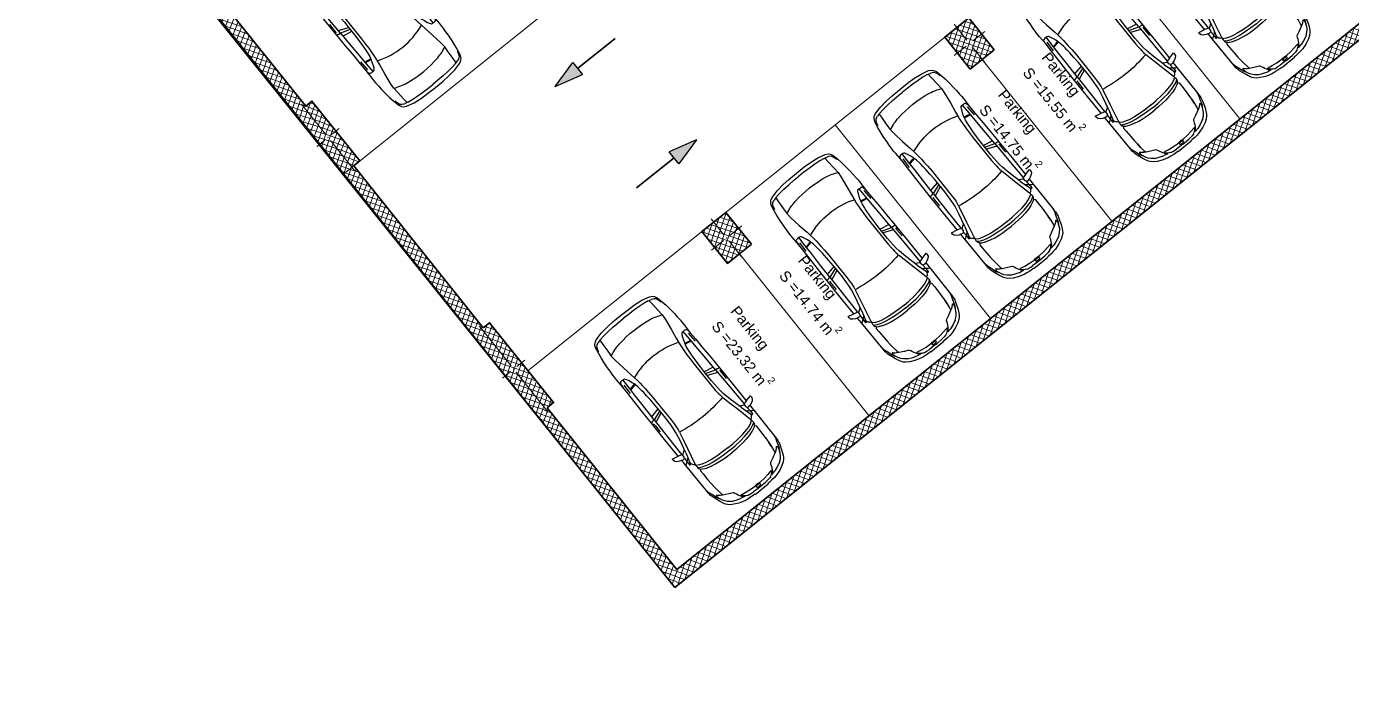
# Model space of a CAD drawing. Header units: metres. Extents: x 7511783 to 7512372, y 4692307 to 4692611.
# Drawn here: x 7512321.6 to 7512347.48, y 4692500.61 to 4692513.51 of the extents above; entities that cross this region are included whole.
import ezdxf

# ---------------------------------------------------------------- set-up
doc = ezdxf.new("R2010")
doc.units = ezdxf.units.M
for name, color, linetype, lineweight in [('A - Fill Zone_Pen_No__1', 7, 'Continuous', 0), ('A - Muret', 7, 'Continuous', 0), ('A - Muret_Pen_No__7', 7, 'Continuous', 0), ('A - Shtyllat', 7, 'Continuous', 0), ('A - Shtyllat_Pen_No__1', 7, 'Continuous', 0), ('A - Shtyllat_Pen_No__7', 7, 'Continuous', 0), ('A -Polyline', 7, 'Continuous', 0), ('A -Polyline_Pen_No__1', 7, 'Continuous', 0), ('A1 - Bodrumi -1_Pen_No__42', 8, 'Continuous', 0), ('Interior - Furniture _Pen_No__42', 8, 'Continuous', 0)]:
    doc.layers.add(name, color=color, linetype=linetype, lineweight=lineweight)
for name, color, linetype, lineweight, true_color in [('A - Muret_Pen_No__102', 7, 'Continuous', 0, 0xcccccc), ('A -Polyline_Pen_No__48', 7, 'Continuous', 0, 0xa80f02), ('A -Polyline_Pen_No__8', 7, 'Continuous', 0, 0xa80f02)]:
    doc.layers.add(name, color=color, linetype=linetype, lineweight=lineweight, true_color=true_color)
doc.styles.add('GENERATED_STYLE_1', font='arial.ttf')
pattern_1 = [(44.99999999999999, (0, 0), (-68.94290863686237, 68.94290863686243), []), (135.0000000000002, (0, 0), (68.94290863686219, 68.94290863686261), [])]

# ---------------------------------------------------------------- blocks, each defined once
blk = doc.blocks.new('Wall_53', base_point=(63168.79784286618, -68414.79881175431))
at = {"layer": 'A - Muret_Pen_No__102', "linetype": 'Continuous', "lineweight": 13, "true_color": 0xcccccc}
h = blk.add_hatch(dxfattribs=at)
h.set_pattern_fill('CONCRETE_BLOCK', color=254, style=0, pattern_type=2)
h.set_pattern_definition(pattern_1)
h.paths.add_polyline_path([(63114.09027960894, -68170.85807607768), (39225.82138494818, -73528.17971420319), (39036.49390857558, -73826.8491622882), (63168.79784286618, -68414.79881175431)])
at = {"layer": 'A - Muret_Pen_No__7', "color": 7, "linetype": 'Continuous', "lineweight": 35, "flags": 128}
for points in [[(63114.09027960894, -68170.85807607768), (39225.82138494818, -73528.17971420319)], [(63168.79784286618, -68414.79881175431), (63114.09027960894, -68170.85807607768)], [(39036.49390857558, -73826.8491622882), (63168.79784286618, -68414.79881175431)]]:
    blk.add_lwpolyline(points, dxfattribs=at)
blk = doc.blocks.new('Wall_54', base_point=(39036.49390857558, -73826.8491622882))
at = {"layer": 'A - Muret_Pen_No__102', "linetype": 'Continuous', "lineweight": 13, "true_color": 0xcccccc}
h = blk.add_hatch(dxfattribs=at)
h.set_pattern_fill('CONCRETE_BLOCK', color=254, style=0, pattern_type=2)
h.set_pattern_definition(pattern_1)
h.paths.add_polyline_path([(35036.9634511262, -55956.12296165455), (34620.94255821838, -54102.22788469579), (39036.49393546533, -73826.8491622882), (39225.82135448452, -73528.17966688942), (38341.34776031488, -69577.164506352), (38105.45400128882, -69630.099799737), (37667.53724097322, -67678.63149877834), (37904.44149710178, -67625.46929912134), (37019.15727145781, -63670.83421935343), (36780.27581521043, -63724.44023827301), (36451.83839193375, -62260.838939074), (36691.47757404799, -62207.06303437045), (35996.341686099, -59101.83541822711), (35755.09505527808, -59155.97225674157), (35426.65733808135, -57692.37066362251), (35668.66198868916, -57638.0639393241), (35279.93715611067, -55901.59873652546)])
at = {"layer": 'A - Muret_Pen_No__7', "color": 7, "linetype": 'Continuous', "lineweight": 35, "flags": 128}
for points in [[(34620.94255821838, -54102.22795739618), (39036.49390857558, -73826.8491622882)], [(35668.66198077544, -57638.06401957973), (35279.93703640088, -55901.59858813127)], [(36691.47755761941, -62207.06304482679), (35996.34171672758, -59101.83562030004)], [(37904.44134389697, -67625.46933686122), (37019.15723168985, -63670.83436911661)], [(39225.82138494818, -73528.17971420319), (38341.34760123574, -69577.16454868503)]]:
    blk.add_lwpolyline(points, dxfattribs=at)
blk = doc.blocks.new('Column_143', base_point=(36811.20401463153, -62948.847833209))
at = {"layer": 'A - Shtyllat', "linetype": 'Continuous', "lineweight": 0, "true_color": 0x000000}
h = blk.add_hatch(dxfattribs=at)
h.set_pattern_fill('CONCRETE_BLOCK', color=18, style=0, pattern_type=2)
h.set_pattern_definition(pattern_1)
h.paths.add_polyline_path([(36691.4775687238, -62207.0629220857), (36451.83832353833, -62260.83888002236), (36780.27586494332, -63724.44027836571), (37019.1570546863, -63670.83438185608)])
h = blk.add_hatch(dxfattribs=at)
h.set_pattern_fill('CONCRETE_BLOCK', color=18, style=0, pattern_type=2)
h.set_pattern_definition(pattern_1)
h.paths.add_polyline_path([(36691.4775687238, -62207.0629220857), (37019.15734942015, -63670.83438185608), (37170.56949257253, -63636.85687504427), (36842.13224590138, -62173.25547670093)])
at = {"layer": 'A - Shtyllat_Pen_No__1', "color": 7, "linetype": 'Continuous', "lineweight": 13}
for p, q in [((36793.68734811342, -62870.78909638798), (36629.46859950612, -62138.98843869092)), ((36889.26275145256, -62931.33116669089), (37084.40959350511, -62887.53950039561)), ((36733.14527781052, -62966.36449972711), (36537.99843575796, -63010.15616602239)), ((36828.72068114965, -63026.90657003002), (36992.93942975695, -63758.70722772709))]:
    blk.add_line(p, q, dxfattribs=at)
blk.add_point((36811.20401463153, -62948.847833209), dxfattribs=at)
at = {"layer": 'A - Shtyllat_Pen_No__7', "color": 7, "linetype": 'Continuous', "lineweight": 35, "flags": 128}
blk.add_lwpolyline([(37019.15734942015, -63670.83438185608), (37170.56949257253, -63636.85687504427), (36842.13224590138, -62173.25547670093), (36691.4775687238, -62207.0629220857)], dxfattribs=at)
blk = doc.blocks.new('Column_145', base_point=(38081.64242120842, -68610.57402649052))
at = {"layer": 'A - Shtyllat', "linetype": 'Continuous', "lineweight": 0, "true_color": 0x000000}
h = blk.add_hatch(dxfattribs=at)
h.set_pattern_fill('CONCRETE_BLOCK', color=18, style=0, pattern_type=2)
h.set_pattern_definition(pattern_1)
h.paths.add_polyline_path([(37904.44143382119, -67625.46933196398), (37667.53731869257, -67678.63135930707), (38105.4540405659, -69630.09979218691), (38341.34751334916, -69577.16441516859)])
h = blk.add_hatch(dxfattribs=at)
h.set_pattern_fill('CONCRETE_BLOCK', color=18, style=0, pattern_type=2)
h.set_pattern_definition(pattern_1)
h.paths.add_polyline_path([(37904.44143382119, -67625.46933196398), (38341.34751334916, -69577.16441516859), (38495.7476681951, -69542.51668359933), (38057.83094632178, -67591.04825071948)])
at = {"layer": 'A - Shtyllat_Pen_No__1', "color": 7, "linetype": 'Continuous', "lineweight": 13}
for p, q in [((38064.1257546903, -68532.51528966949), (37845.1674232139, -67556.78107940675)), ((38159.70115802943, -68593.0573599724), (38354.84800008198, -68549.26569367711)), ((38003.58368438739, -68628.09069300862), (37808.43684233484, -68671.88235930391)), ((38099.15908772653, -68688.63276331153), (38318.11741920292, -69664.36697357427))]:
    blk.add_line(p, q, dxfattribs=at)
blk.add_point((38081.64242120842, -68610.57402649052), dxfattribs=at)
at = {"layer": 'A - Shtyllat_Pen_No__7', "color": 7, "linetype": 'Continuous', "lineweight": 35, "flags": 128}
blk.add_lwpolyline([(38341.34751334916, -69577.16441516859), (38495.7476681951, -69542.51668359933), (38057.83094632178, -67591.04825071948), (37904.44143382119, -67625.46933196398)], dxfattribs=at)
blk = doc.blocks.new('Column_152', base_point=(48879.54476773139, -66802.33293475767))
at = {"layer": 'A - Shtyllat', "linetype": 'Continuous', "lineweight": 0, "true_color": 0x000000}
h = blk.add_hatch(dxfattribs=at)
h.set_pattern_fill('CONCRETE_BLOCK', color=18, style=0, pattern_type=2)
h.set_pattern_definition(pattern_1)
h.paths.add_polyline_path([(49259.84836340078, -67126.93911941985), (49084.68169821967, -66346.35175120966), (48499.24117206201, -66477.72675009549), (48674.40783724312, -67258.31411830569)])
at = {"layer": 'A - Shtyllat_Pen_No__1', "color": 7, "linetype": 'Continuous', "lineweight": 13}
for p, q in [((48862.02810121328, -66724.27419793665), (48774.44476862273, -66333.98051383154)), ((48957.60350455242, -66784.81626823956), (49250.32376763124, -66719.12876879665)), ((48801.48603091038, -66819.84960127578), (48508.76576783154, -66885.53710071869)), ((48897.06143424951, -66880.39167157869), (48984.64476684007, -67270.68535568379))]:
    blk.add_line(p, q, dxfattribs=at)
blk.add_point((48879.54476773139, -66802.33293475767), dxfattribs=at)
at = {"layer": 'A - Shtyllat_Pen_No__7', "color": 7, "linetype": 'Continuous', "lineweight": 35, "flags": 128}
blk.add_lwpolyline([(49259.84836340078, -67126.93911941985), (49084.68169821967, -66346.35175120966), (48499.24117206201, -66477.72675009549), (48674.40783724312, -67258.31411830569)], close=True, dxfattribs=at)
blk = doc.blocks.new('Column_153', base_point=(42946.06492213705, -68133.82754996678))
at = {"layer": 'A - Shtyllat', "linetype": 'Continuous', "lineweight": 0, "true_color": 0x000000}
h = blk.add_hatch(dxfattribs=at)
h.set_pattern_fill('CONCRETE_BLOCK', color=18, style=0, pattern_type=2)
h.set_pattern_definition(pattern_1)
h.paths.add_polyline_path([(43326.36851780643, -68458.43373462897), (43151.20185262532, -67677.84636641876), (42565.76132646766, -67809.22136530459), (42740.92799164877, -68589.8087335148)])
at = {"layer": 'A - Shtyllat_Pen_No__1', "color": 7, "linetype": 'Continuous', "lineweight": 13}
for p, q in [((42928.54825561894, -68055.76881314575), (42840.96492302838, -67665.47512904066)), ((43024.12365895807, -68116.31088344868), (43316.8439220369, -68050.62338400575)), ((42868.00618531603, -68151.34421648488), (42575.2859222372, -68217.0317159278)), ((42963.58158865516, -68211.8862867878), (43051.16492124571, -68602.1799708929))]:
    blk.add_line(p, q, dxfattribs=at)
blk.add_point((42946.06492213705, -68133.82754996678), dxfattribs=at)
at = {"layer": 'A - Shtyllat_Pen_No__7', "color": 7, "linetype": 'Continuous', "lineweight": 35, "flags": 128}
blk.add_lwpolyline([(43326.36851780643, -68458.43373462897), (43151.20185262532, -67677.84636641876), (42565.76132646766, -67809.22136530459), (42740.92799164877, -68589.8087335148)], close=True, dxfattribs=at)
blk = doc.blocks.new('Car 05 22')
at = {"layer": 'Interior - Furniture _Pen_No__42', "color": 8, "linetype": 'Continuous', "lineweight": 25}
for p, q in [((-585.227090103, 801.027979058), (-706.3378894982, 775.7872218095)), ((-594.8871138119998, 778.489558035), (-626.571782751, 772.4860242179999)), ((-483.1389679684001, 817.2581826864), (-585.227090103, 801.027979058)), ((-372.3345973750002, 830.2299334650002), (-483.1389679684001, 817.2581826864)), ((-251.752794228, 841.0437339470001), (-372.3345973750002, 830.2299334650002)), ((-168.2198443133, 844.6061713611999), (-251.752794228, 841.0437339470001)), ((-78.35772569479998, 850.6357850930001), (-168.2198443133, 844.6061713611999)), ((-24.036324899, 852.2918850640001), (-78.35772569479998, 850.6357850930001)), ((40.3182760438, 852.333685063), (-24.036324899, 852.2918850640001)), ((230.8030912739, 845.5192631063), (40.3182760438, 852.333685063)), ((124.560977278, 791.396786131), (129.0398444, 820.468777931)), ((125.693926866, 743.8968737240001), (124.560977278, 791.396786131)), ((129.0398444, 820.468777931), (138.8862428820001, 832.3883788069999)), ((138.8862428820001, 832.3883788069999), (165.168377873, 840.2758852750001)), ((165.168377873, 840.2758852750001), (194.733578306, 844.324685204)), ((194.733578306, 844.324685204), (230.803091274, 845.519263106)), ((210.873013229, 809.231738788), (418.0703055720001, 816.1926024380002)), ((400.0158099590001, 847.5968063790001), (230.8030912739, 845.5192631063)), ((590.7241636140001, 851.6786068920002), (400.0158099590001, 847.5968063790001)), ((856.5325990199999, 856.1697074550001), (590.7241636140001, 851.6786068920002)), ((1129.8609284, 858.5331077519999), (856.5325990199999, 856.1697074550001)), ((1115.14443198, 808.9482015290001), (1108.59023357, 773.98329714)), ((1108.59023357, 773.98329714), (1537.61805657, 780.0259473990001)), ((1119.51383092, 833.267204581), (1115.14443198, 808.9482015290001)), ((1120.16623076, 836.3248049650001), (1119.51383092, 833.267204581)), ((1120.69723063, 838.160005195), (1120.16623076, 836.3248049650001)), ((1129.8609284, 858.5331077519999), (1120.69723063, 838.160005195)), ((1536.1071561, 860.3802508980001), (1129.8609284, 858.5331077519999)), ((1162.63563846, 830.4777734580001), (1220.13025657, 829.0713745190002)), ((1220.13025657, 829.0713745190002), (1369.65750367, 831.4890726950001)), ((1957.843908175, 858.0544967500001), (1536.1071561, 860.3802508980001)), ((1537.61805657, 780.0256115210001), (1974.99295641, 786.0764425990001)), ((1961.117547741, 983.2211582230001), (1928.938242309, 983.2211582230001)), ((1928.938242309, 983.2211582230001), (1957.843908175, 858.0544967500001)), ((1939.15395607, 686.22492547), (1995.917261, 777.427813481)), ((1957.84390817, 858.0544967500001), (1977.22141076, 777.427813481)), ((1996.903176747, 974.9060932166), (1961.117547741, 983.2211582230001)), ((1977.22141076, 777.427813481), (2019.59119012, 777.427813481)), ((2026.89661068, 945.007687052), (1996.903176747, 974.9060932166)), ((2019.59119012, 777.427813481), (2044.48611622, 783.069509224)), ((2054.5732194, 897.577022836), (2026.89661068, 945.007687052)), ((2044.48611622, 783.069509224), (2063.35562216, 792.2740022800001)), ((2067.91700908, 857.6794056350002), (2054.5732194, 897.577022836)), ((2063.35562216, 792.2740022800001), (2070.42572439, 799.8521965630001)), ((2068.68333559, 787.696981005), (2065.39356605, 794.4584027669999)), ((2119.91703998, 857.4374531180001), (2067.91700908, 857.6794056350002)), ((2075.28112592, 835.6608695470001), (2067.91700908, 857.6794056350002)), ((2068.68333559, 787.696981005), (2148.02030692, 790.4828861469999)), ((2070.42572439, 799.8521965630001), (2075.2191259, 809.398389361)), ((2075.2191259, 809.398389361), (2075.28112592, 835.6608695470001)), ((2106.51930118, 732.1586113790001), (2148.02030692, 790.4828861469999)), ((2193.165590015, 856.4504063259001), (2119.91703998, 857.4374531180001)), ((2148.02030692, 790.4828861469999), (2166.81146925, 813.8145374840001)), ((2148.02030692, 790.4828861469999), (2205.61920777, 792.204186117)), ((2166.81146925, 813.8145374840001), (2182.27381684, 834.0818412380002)), ((2182.27381684, 834.0818412380002), (2193.16559002, 856.4504063260001)), ((2808.01466132, 852.5547640039999), (2193.165590015, 856.4504063259001)), ((2205.61920777, 792.204186117), (2227.21980808, 791.0038861380001)), ((2227.21980808, 791.0038861380001), (2232.61990816, 790.0299861550001)), ((2232.61990816, 790.0299861550001), (2237.93539134, 787.287122525)), ((2238.46067648, 776.864360243), (2234.36910819, 773.9630864369999)), ((2240.81890828, 784.0391862600001), (2237.93539134, 787.287122525)), ((2238.46067648, 776.864360243), (2240.85090828, 780.520986322)), ((2240.85090828, 780.520986322), (2240.81890828, 784.0391862600001)), ((2855.7113639, 852.6327640009999), (2808.01466132, 852.5547640039999)), ((2808.01466132, 852.5547640039999), (2876.86636504, 843.3172643940001)), ((2891.44016583, 852.528764005), (2855.7113639, 852.6327640009999)), ((2876.86636504, 843.3172643940001), (2954.16376923, 813.731165643)), ((2922.51356751, 852.0343640259999), (2891.44016583, 852.528764005)), ((2904.11849592, 832.8863289209999), (2905.06820589, 832.837990116)), ((2945.17226874, 849.4061641369999), (2922.51356751, 852.0343640259999)), ((2989.61447115, 839.6482645490003), (2945.17226874, 849.4061641369999)), ((2954.16376923, 813.731165643), (3075.78877375, 774.6896785450001)), ((3013.55027244, 833.064864827), (2989.61447115, 839.6482645490003)), ((3154.26138006, 782.5577669589999), (3013.55027244, 833.064864827)), ((3235.883818752, 747.6101556219), (3154.26138006, 782.5577669589999)), ((-815.0478655078001, 667.7598955197003), (-855.0523550635, 511.0116477078998)), ((-784.8200333720001, 721.8124613509999), (-815.0478655078001, 667.7598955197003)), ((-757.6903274910002, 747.022066986), (-784.8200333720001, 721.8124613509999)), ((-768.27197925, 602.2788720830002), (-782.764796709, 510.0106247469999)), ((-768.27197925, 602.2788720830002), (-750.5770825730001, 669.7773949330001)), ((-764.3441764490001, 617.261773195), (-665.7281459970001, 623.9546285630003)), ((-706.3378894982, 775.7872218095), (-757.6903274910002, 747.022066986)), ((-729.425104913, 716.3992494200002), (-750.5770825730001, 669.7773949330001)), ((-701.0941271610001, 743.2591195180001), (-729.425104913, 716.3992494200002)), ((-664.8727541800001, 760.961322365), (-701.0941271610001, 743.2591195180001)), ((-665.7281459970001, 623.9546285630003), (-500.877431885, 634.180288886)), ((-626.571782751, 772.4860242179999), (-664.8727541800001, 760.961322365)), ((-500.877431885, 634.180288886), (-383.0238853850001, 641.9613403830001)), ((-383.0238853850001, 641.9613403830001), (-274.2208861730001, 631.3184000780001)), ((-274.2208861730001, 631.3184000780001), (-56.40485420300001, 600.536895199)), ((-56.40485420300001, 600.536895199), (145.941775497, 566.5900898169999)), ((327.3887276080001, 761.9208956260001), (125.394377448, 756.455747737)), ((132.4291391170001, 722.8048827370001), (125.693926866, 743.8968737240001)), ((146.670770152, 710.6062742990001), (132.4291391170001, 722.8048827370001)), ((145.941775497, 566.5900898169999), (233.261172115, 552.312592089)), ((171.252864179, 696.6287725440002), (146.670770152, 710.6062742990001)), ((212.566754139, 676.5412700230003), (171.252864179, 696.6287725440002)), ((266.3151410770001, 654.566867265), (212.566754139, 676.5412700230003)), ((233.261172115, 552.312592089), (315.3092800730001, 541.359190513)), ((319.490328155, 636.426864989), (266.3151410770001, 654.566867265)), ((315.2936019620001, 541.3606176840001), (384.2945810830001, 535.0794906230002)), ((392.7088835140001, 617.8124267930001), (319.490328155, 636.426864989)), ((521.950780327, 764.672895972), (327.3887276080001, 761.9208956260001)), ((339.1227247570001, 683.1192857359999), (329.5580559370001, 633.867334886)), ((355.2943663540001, 762.315609428), (339.1227247570001, 683.1192857359999)), ((357.2289958010001, 683.375391506), (346.76505809, 629.492778784)), ((373.4006373970001, 762.571715197), (357.2289958010001, 683.375391506)), ((384.2815104790001, 535.0803623180001), (454.174320738, 530.4191213629999)), ((474.8166917820001, 607.105387857), (392.7088835140001, 617.8124267930001)), ((454.170282107, 530.4193907049998), (526.242583163, 526.2868907769998)), ((521.3449804749999, 601.6186871690002), (474.8166917820001, 607.105387857)), ((569.993568652, 596.838186569), (521.3449804749999, 601.6186871690002)), ((813.6270094460001, 769.327996556), (521.950780327, 764.672895972)), ((526.2331313149999, 526.287307384), (627.7018846490002, 521.814890855)), ((652.59274858, 590.9845858339999), (569.993568652, 596.838186569)), ((627.6985462070002, 521.8149872519999), (756.75876515, 518.0884218199999)), ((772.8388193580001, 584.9903850819999), (652.59274858, 590.9845858339999)), ((756.75876515, 518.0884218199999), (1322.62824821, 518.052230308)), ((907.266686691, 580.298084493), (772.8388193580001, 584.9903850819999)), ((1108.59023357, 773.98329714), (813.6270094460001, 769.327996556)), ((1041.96657906, 578.0240872360001), (907.266686691, 580.298084493)), ((1036.25651944, 772.8416796290002), (996.5002997029999, 578.7916468290002)), ((1041.96657906, 578.0240872360001), (1107.56627095, 773.967136299)), ((1227.79815085, 577.518695794), (1041.96657906, 578.0240872360001)), ((1173.32542975, 774.8950612010001), (1090.33970038, 577.8925306800002)), ((1316.09897866, 580.475793563), (1227.79815085, 577.518695794)), ((1403.02450604, 584.4121905939999), (1316.09897866, 580.475793563)), ((1322.62824821, 518.052230308), (1420.49779626, 521.6528908580001)), ((1483.8761315, 590.1361862749999), (1403.02450604, 584.4121905939999)), ((1420.49066257, 521.652523245), (1466.64156934, 524.030772681)), ((1466.62639694, 524.029990817), (1510.87647584, 527.594696836)), ((1562.00595611, 600.5964783840001), (1483.8761315, 590.1361862749999)), ((1510.85529759, 527.5929907539999), (1554.25309822, 533.0576906580002)), ((1554.25309822, 533.0576906580002), (1596.82961355, 540.969674969)), ((1730.35620914, 633.8338533080002), (1562.00595611, 600.5964783840001)), ((1597.28918852, 541.1774857889999), (1596.65116701, 540.8889849259999)), ((1610.72419049, 544.0665862469999), (1779.61280153, 581.7538898049999)), ((2000.39650233, 701.5917706940002), (1730.35620914, 633.8338533080002)), ((1779.61280153, 581.7538898049999), (1952.84760406, 621.338789111)), ((1952.84760406, 621.338789111), (2122.04550654, 659.9572884350001)), ((2000.39650233, 701.5917706940002), (2213.53100788, 762.9814866290001)), ((2122.04550654, 659.9572884350001), (2293.79610906, 697.650987774)), ((2226.59190807, 769.8777067159999), (2213.53100788, 762.9814866290001)), ((2213.53100788, 762.9814866290001), (2238.34670825, 752.240186817)), ((2234.36910819, 773.9630864369999), (2226.59190807, 769.8828865080001)), ((2238.34670825, 752.240186817), (2258.53170854, 739.7174870370001)), ((2258.53170854, 739.7174870370001), (2269.0398087, 731.086787188)), ((2269.0398087, 731.086787188), (2278.83550884, 721.9650873480001)), ((2278.83550884, 721.9650873480001), (2293.79610906, 697.650987774)), ((2293.79610906, 697.650987774), (2317.1870094, 700.7385877199999)), ((2293.79610906, 697.6386630720001), (2293.79610906, 697.650987774)), ((2317.1870094, 700.7385877199999), (2345.74280982, 702.7498876850002)), ((2355.13419975, 639.912801441), (2317.1870094, 700.7385877199999)), ((2345.74280982, 702.7498876850002), (2378.92931031, 702.0184876970001)), ((2379.77420337, 575.387091212), (2355.13301598, 639.9159014410001)), ((2410.10490185, 649.1086815510001), (2378.92931031, 702.0184876970001)), ((2378.92931031, 702.0184876970001), (2410.57231077, 694.202887834)), ((2397.33410595, 514.2584815219999), (2379.77250853, 575.3929912130001)), ((2436.02871163, 583.2244924540001), (2410.10490185, 649.1086815510001)), ((2410.57231077, 694.202887834), (2410.58631694, 694.1782473540002)), ((2428.73881104, 681.706188053), (2410.57231077, 694.202887834)), ((2428.73881104, 681.706188053), (2457.25830016, 700.0355353230001)), ((2428.77597173, 681.7007453250001), (2428.73881104, 681.706188053)), ((2428.77597173, 681.7007453250001), (2456.66545813, 639.8418234830003)), ((2453.63941421, 521.616582688), (2436.02871163, 583.2244924540001)), ((2477.61661773, 401.0764635800001), (2453.63941421, 521.616582688)), ((2456.66545813, 639.8418234830003), (2487.23639187, 574.2621729599999)), ((2457.25830016, 700.0355353230001), (2535.4819126, 697.9905877680001)), ((2487.23639187, 574.2621729599999), (2491.79934275, 562.0052962960002)), ((2491.79994982, 562.0052962960002), (2517.90263133, 477.034766618)), ((2535.4226126, 697.9916562040003), (2673.21491462, 695.5089878119999)), ((2535.46586986, 697.9894090810001), (2535.4819126, 697.988971943)), ((2673.21491462, 695.5089878119999), (2787.200816290001, 691.4809878819999)), ((2787.200816290001, 691.4809878819999), (2868.41581748, 687.223087957)), ((2868.39588233, 687.2248867100001), (2959.72331881, 678.984388101)), ((2959.72331881, 678.984388101), (2868.41581748, 687.1969879569999)), ((2959.72331881, 678.984388101), (3047.2313201, 666.2002883250001)), ((3022.47491973, 758.305686711), (3023.66221975, 762.4851866380001)), ((3024.49924208, 753.7186598590001), (3022.47491973, 758.305686711)), ((3023.66221975, 762.4851866380001), (3034.64521991, 765.0503865930001)), ((3037.91041996, 743.452886971), (3024.49924208, 753.7186598590001)), ((3034.64521991, 765.0503865930001), (3046.93432009, 763.817386614)), ((3050.61522015, 730.6688871950001), (3037.91041996, 743.452886971)), ((3046.93432009, 763.817386614), (3060.9451203, 762.9292866300001)), ((3047.20992906, 666.2041971140002), (3100.00912087, 656.556188494)), ((3064.50712035, 714.6457874760001), (3050.61522015, 730.6688871950001)), ((3060.9451203, 762.9292866300001), (3089.85712072, 757.3861867269999)), ((3076.97452053, 697.807687771), (3064.50712035, 714.6457874760001)), ((3100.48402088, 763.1120866269999), (3075.78877375, 774.6896785450001)), ((3100.00912087, 656.556188494), (3076.97452053, 697.807687771)), ((3089.85712072, 757.3861867269999), (3108.43932099, 751.4304868319999)), ((3152.92075342, 553.873393456), (3100.00912087, 656.556188494)), ((3114.13862108, 753.311186799), (3100.48402088, 763.1120866269999)), ((3108.43932099, 751.4304868319999), (3122.8656212, 746.435986919)), ((3122.8656212, 746.435986919), (3114.13862108, 753.311186799)), ((3170.0706946, 726.5554905960001), (3122.8656212, 746.435986919)), ((3189.62073735, 475.569766106), (3152.92075342, 553.873393456)), ((3211.69204952, 701.0151137130001), (3170.0706946, 726.5554905960001)), ((3254.25934432, 663.1775183300001), (3211.69204952, 701.0151137130001)), ((3269.07948628, 728.3294692490001), (3235.883818752, 747.6101556219)), ((3301.86726379, 602.8090087200001), (3254.25934432, 663.1775183300001)), ((3298.56678787, 705.6390702070001), (3269.07948628, 728.3294692490001)), ((3337.33388997, 663.380671991), (3298.56678787, 705.6390702070001)), ((3301.86726379, 602.8090087200001), (3346.01551313, 501.42179807)), ((3374.49419199, 603.583974516), (3337.33388997, 663.380671991)), ((3418.40079436, 512.743978351), (3374.49419199, 603.583974516)), ((-874.6778528530002, 344.9579771100001), (-882.9440546450002, 194.680643518)), ((-855.0523550635, 511.0116477078998), (-874.6778528530002, 344.9579771100001)), ((-794.5333543099999, 390.6265818930001), (-802.432846809, 258.715288008)), ((-782.7621654889999, 510.0273763590001), (-794.5333543099999, 390.6265818930001)), ((2419.31580918, 395.73626267), (2397.33316008, 514.2635815229999)), ((2433.73206705, 266.091642182), (2419.31580918, 395.73626267)), ((2441.61713002, 131.955220918), (2433.73181129, 266.093942182)), ((2493.88922012, 269.050242651), (2477.61661773, 401.0764635800001)), ((2503.10292147, 133.173421111), (2493.88922012, 269.050242651)), ((2517.90263133, 477.034766618), (2537.54372273, 384.081034151)), ((2537.54372273, 384.081034151), (2551.45611664, 285.6281997640001)), ((2551.45611664, 285.6281997640001), (2559.71041303, 193.693567653)), ((3199.39883308, 466.7584630290001), (3189.62073735, 475.569766106)), ((3220.69886845, 454.3885401880001), (3199.39883308, 466.7584630290001)), ((3256.10680826, 439.241753418), (3220.67662376, 454.401458713)), ((3288.39019413, 425.101248479), (3256.10680826, 439.241753418)), ((3319.36158057, 408.4128426500001), (3288.39019413, 425.101248479)), ((3353.46269085, 384.251283776), (3319.36158057, 408.4128426500001)), ((3321.23357975, 370.497229407), (3320.99727986, 362.132926485)), ((3320.99727986, 362.132926485), (3338.31527228, 276.8564967000001)), ((3324.65427826, 377.297531782), (3321.23357975, 370.497229407)), ((3328.30797666, 379.591332583), (3324.65427826, 377.297531782)), ((3338.46837221, 379.452332535), (3328.30797666, 379.591332583)), ((3338.31527228, 276.8564967000001), (3351.88296634, 172.661960307)), ((3363.6407612, 357.8117249760001), (3338.46837221, 379.452332535)), ((3346.01551313, 501.42179807), (3374.29746586, 419.557472908)), ((3377.18239213, 359.973484801), (3353.46269085, 384.251283776)), ((3396.66521323, 315.8049103040001), (3363.6407612, 357.8117249760001)), ((3391.09039087, 344.247647689), (3374.29746586, 419.557472908)), ((3391.09039087, 344.247647689), (3377.18239213, 359.973484801)), ((3408.0703938, 289.3779877820002), (3396.66521323, 315.8049103040001)), ((3408.0703938, 289.3779877820002), (3413.77629411, 267.259988716)), ((3413.77548775, 267.2641933500001), (3418.45445829, 242.866384828)), ((3457.47689648, 393.098483403), (3418.40079436, 512.743978351)), ((3468.34279707, 330.9338860280001), (3457.47689648, 393.098483403)), ((3474.4914974, 263.721088865), (3468.34279707, 330.9338860280001)), ((3478.33319761, 199.9171915590001), (3474.4914974, 263.721088865)), ((-882.9440546450002, 194.680643518), (-885.376707689, 0)), ((-885.376707689, 0), (-882.9440546450002, -194.680643518)), ((-806.813142649, 124.936494209), (-808.0470753050001, 0)), ((-806.813142649, -124.936494209), (-808.0470753050001, 1.476718538480001e-13)), ((-802.432846809, 258.715288008), (-806.813142649, 124.936494209)), ((2444.0197128, -0.02730000432770001), (2441.61701245, 131.957220918)), ((2444.0197128, 0.02730000432710001), (2441.61701245, -131.957220918)), ((2506.01959488, -3.859767548100002e-13), (2503.10292147, 133.173421111)), ((2559.71041303, 193.693567653), (2564.38081099, 101.185635342)), ((2564.38081099, 101.185635342), (2566.01761027, -0.006100002130650002)), ((2564.38081099, -101.185635342), (2566.01761027, 0.006100002129970001)), ((3351.88296634, 172.661960307), (3358.34376351, 75.87012649980001)), ((3353.95786543, 27.8932505984), (3358.34376351, 75.87012649980001)), ((3353.95786543, 27.8932505984), (3353.95786543, -0.7649002671629999)), ((3353.95786543, -27.8932505984), (3353.95786543, 0.7649002671619999)), ((3370.89075802, 11.7411041009), (3370.32315827, -0.7649002671629999)), ((3370.89075802, -11.7411041009), (3370.32315827, 0.7649002671619999)), ((3372.49235732, 23.6550082622), (3370.89075802, 11.7411041009)), ((3376.26728506, 38.993950924), (3372.49235732, 23.6550082622)), ((3381.98685317, 46.5714162664), (3376.26728506, 38.993950924)), ((3386.21005132, 48.3522168884), (3381.98685317, 46.5714162664)), ((3386.21005132, 48.3522168884), (3394.28954778, 48.3522168884)), ((3398.51284593, 46.5714162664), (3394.28954778, 48.3522168884)), ((3404.23226311, 38.99375151340001), (3398.51284593, 46.5714162664)), ((3404.23226311, 38.99375151340001), (3408.00714178, 23.6550082622)), ((3408.00714178, 23.6550082622), (3409.76654101, 8.055102813469999)), ((3409.76654101, 8.055102813469999), (3409.76654101, -4.961309141290002e-13)), ((3418.45219437, 242.878189745), (3424.04489467, 200.723791525)), ((3424.04489467, 200.723791525), (3427.72848251, 152.023715234)), ((3432.36383112, 39.98011396419999), (3427.72848251, 152.023715234)), ((3431.76949509, 57.3729975776), (3431.76949509, 56.7710829698)), ((3432.04453126, -0.0109000038072), (3432.36383112, 39.98011396419999)), ((3432.04453126, 0.0109000038063), (3432.36383112, -39.98011396419999)), ((3479.35651311, 164.9481933352), (3478.33319761, 199.9171915590001)), ((3489.51959821, 164.9481933352), (3479.35651311, 164.9481933352)), ((3489.51959821, -164.9481933352), (3489.51959821, 164.9481933352)), ((-882.9440546450002, -194.680643518), (-874.6778528530002, -344.9579771100001)), ((-802.432846809, -258.715288008), (-806.813142649, -124.936494209)), ((-794.5333543099999, -390.6265818930001), (-802.432846809, -258.715288008)), ((2441.61713002, -131.955220918), (2433.73181129, -266.093942182)), ((2503.10292147, -133.173421111), (2493.88922012, -269.050242651)), ((2506.01959488, -2.780368116010001e-13), (2503.10292147, -133.173421111)), ((2551.45611664, -285.6281997640001), (2559.71041303, -193.693567653)), ((2559.71041303, -193.693567653), (2564.38081099, -101.185635342)), ((3338.31527228, -276.8564967000001), (3351.88296634, -172.661960307)), ((3351.88296634, -172.661960307), (3358.34376351, -75.87012649980001)), ((3353.95786543, -27.8932505984), (3358.34376351, -75.87012649980001)), ((3372.49235732, -23.6550082622), (3370.89075802, -11.7411041009)), ((3376.26728506, -38.993950924), (3372.49235732, -23.6550082622)), ((3381.98685317, -46.5714162664), (3376.26728506, -38.993950924)), ((3386.21005132, -48.3522168884), (3381.98685317, -46.5714162664)), ((3386.21005132, -48.3522168884), (3394.28954778, -48.3522168884)), ((3398.51284593, -46.5714162664), (3394.28954778, -48.3522168884)), ((3404.23226311, -38.99375151340001), (3398.51284593, -46.5714162664)), ((3404.23226311, -38.99375151340001), (3408.00714178, -23.6550082622)), ((3408.00714178, -23.6550082622), (3409.76654101, -8.055102813469999)), ((3409.76654101, -8.055102813469999), (3409.76654101, -3.892295027780001e-13)), ((3413.77548775, -267.2641933500001), (3418.45445829, -242.866384828)), ((3418.45219437, -242.878189745), (3424.04489467, -200.723791525)), ((3424.04489467, -200.723791525), (3427.72848251, -152.023715234)), ((3432.36383112, -39.98011396419999), (3427.72848251, -152.023715234)), ((3431.76949509, -57.3729975776), (3431.76949509, -56.7710829698)), ((3474.4914974, -263.721088865), (3478.33319761, -199.9171915590001)), ((3478.33319761, -199.9171915590001), (3479.35651311, -164.9481933352)), ((3479.35651311, -164.9481933352), (3489.51959821, -164.9481933352)), ((-874.6778528530002, -344.9579771100001), (-855.0523550635, -511.0116477078998)), ((-855.0523550635, -511.0116477078998), (-815.0478655078001, -667.7598955197003)), ((-782.7621654889999, -510.0273763590001), (-794.5333543099999, -390.6265818930001)), ((-768.27197925, -602.2788720830002), (-782.764796709, -510.0106247469999)), ((2397.33410595, -514.2584815219999), (2379.77250853, -575.3929912130001)), ((2419.31580918, -395.73626267), (2397.33316008, -514.2635815229999)), ((2433.73206705, -266.091642182), (2419.31580918, -395.73626267)), ((2477.61661773, -401.0764635800001), (2453.63941421, -521.616582688)), ((2493.88922012, -269.050242651), (2477.61661773, -401.0764635800001)), ((2491.79994982, -562.0052962960002), (2517.90263133, -477.034766618)), ((2517.90263133, -477.034766618), (2537.54372273, -384.081034151)), ((2537.54372273, -384.081034151), (2551.45611664, -285.6281997640001)), ((3189.62073735, -475.569766106), (3152.92075342, -553.873393456)), ((3199.39883308, -466.7584630290001), (3189.62073735, -475.569766106)), ((3220.69886845, -454.3885401880001), (3199.39883308, -466.7584630290001)), ((3256.10680826, -439.241753418), (3220.67662376, -454.401458713)), ((3288.39019413, -425.101248479), (3256.10680826, -439.241753418)), ((3319.36158057, -408.4128426500001), (3288.39019413, -425.101248479)), ((3301.86726379, -602.8090087200001), (3346.01551313, -501.42179807)), ((3353.46269085, -384.251283776), (3319.36158057, -408.4128426500001)), ((3320.99727986, -362.132926485), (3338.31527228, -276.8564967000001)), ((3321.23357975, -370.497229407), (3320.99727986, -362.132926485)), ((3324.65427826, -377.297531782), (3321.23357975, -370.497229407)), ((3328.30797666, -379.591332583), (3324.65427826, -377.297531782)), ((3338.46837221, -379.452332535), (3328.30797666, -379.591332583)), ((3363.6407612, -357.8117249760001), (3338.46837221, -379.452332535)), ((3346.01551313, -501.42179807), (3374.29746586, -419.557472908)), ((3377.18239213, -359.973484801), (3353.46269085, -384.251283776)), ((3396.66521323, -315.8049103040001), (3363.6407612, -357.8117249760001)), ((3391.09039087, -344.247647689), (3374.29746586, -419.557472908)), ((3374.49419199, -603.583974516), (3418.40079436, -512.743978351)), ((3391.09039087, -344.247647689), (3377.18239213, -359.973484801)), ((3408.0703938, -289.3779877820002), (3396.66521323, -315.8049103040001)), ((3408.0703938, -289.3779877820002), (3413.77629411, -267.259988716)), ((3418.40079436, -512.743978351), (3457.47689648, -393.098483403)), ((3457.47689648, -393.098483403), (3468.34279707, -330.9338860280001)), ((3468.34279707, -330.9338860280001), (3474.4914974, -263.721088865)), ((-815.0478655078001, -667.7598955197003), (-784.8200333720001, -721.8124613509999)), ((-784.8200333720001, -721.8124613509999), (-757.6903274910002, -747.022066986)), ((-768.27197925, -602.2788720830002), (-750.5770825730001, -669.7773949330001)), ((-764.3441764490001, -617.261773195), (-665.7281459970001, -623.9546285630003)), ((-757.6903274910002, -747.022066986), (-706.3378894982, -775.7872218095)), ((-729.425104913, -716.3992494200002), (-750.5770825730001, -669.7773949330001)), ((-701.0941271610001, -743.2591195180001), (-729.425104913, -716.3992494200002)), ((-706.3378894982, -775.7872218095), (-585.227090103, -801.027979058)), ((-664.8727541800001, -760.961322365), (-701.0941271610001, -743.2591195180001)), ((-665.7281459970001, -623.9546285630003), (-500.877431885, -634.180288886)), ((-626.571782751, -772.4860242179999), (-664.8727541800001, -760.961322365)), ((-594.8871138119998, -778.489558035), (-626.571782751, -772.4860242179999)), ((-500.877431885, -634.180288886), (-383.0238853850001, -641.9613403830001)), ((-383.0238853850001, -641.9613403830001), (-274.2208861730001, -631.3184000780001)), ((-274.2208861730001, -631.3184000780001), (-56.40485420300001, -600.536895199)), ((-56.40485420300001, -600.536895199), (145.941775497, -566.5900898169999)), ((125.693926866, -743.8968737240001), (124.560977278, -791.396786131)), ((327.3887276080001, -761.9208956260001), (125.394377448, -756.455747737)), ((132.4291391170001, -722.8048827370001), (125.693926866, -743.8968737240001)), ((146.670770152, -710.6062742990001), (132.4291391170001, -722.8048827370001)), ((145.941775497, -566.5900898169999), (233.261172115, -552.312592089)), ((171.252864179, -696.6287725440002), (146.670770152, -710.6062742990001)), ((212.566754139, -676.5412700230003), (171.252864179, -696.6287725440002)), ((266.3151410770001, -654.566867265), (212.566754139, -676.5412700230003)), ((233.261172115, -552.312592089), (315.3092800730001, -541.359190513)), ((319.490328155, -636.426864989), (266.3151410770001, -654.566867265)), ((315.2936019620001, -541.3606176840001), (384.2945810830001, -535.0794906230002)), ((392.7088835140001, -617.8124267930001), (319.490328155, -636.426864989)), ((521.950780327, -764.672895972), (327.3887276080001, -761.9208956260001)), ((339.1227247570001, -683.1192857359999), (329.5580559370001, -633.867334886)), ((355.2943663540001, -762.315609428), (339.1227247570001, -683.1192857359999)), ((357.2289958010001, -683.375391506), (346.76505809, -629.492778784)), ((373.4006373970001, -762.571715197), (357.2289958010001, -683.375391506)), ((384.2815104790001, -535.0803623180001), (454.174320738, -530.4191213629999)), ((474.8166917820001, -607.105387857), (392.7088835140001, -617.8124267930001)), ((454.170282107, -530.4193907049998), (526.242583163, -526.2868907769998)), ((521.3449804749999, -601.6186871690002), (474.8166917820001, -607.105387857)), ((569.993568652, -596.838186569), (521.3449804749999, -601.6186871690002)), ((813.6270094460001, -769.327996556), (521.950780327, -764.672895972)), ((526.2331313149999, -526.287307384), (627.7018846490002, -521.814890855)), ((652.59274858, -590.9845858339999), (569.993568652, -596.838186569)), ((627.6985462070002, -521.8149872519999), (756.75876515, -518.0884218199999)), ((772.8388193580001, -584.9903850819999), (652.59274858, -590.9845858339999)), ((756.75876515, -518.0884218199999), (1322.62824821, -518.052230308)), ((907.266686691, -580.298084493), (772.8388193580001, -584.9903850819999)), ((1108.59023357, -773.98329714), (813.6270094460001, -769.327996556)), ((1041.96657906, -578.0240872360001), (907.266686691, -580.298084493)), ((1036.25651944, -772.8416796290002), (996.5002997029999, -578.7916468290002)), ((1227.79815085, -577.518695794), (1041.96657906, -578.0240872360001)), ((1041.96657906, -578.0240872360001), (1107.56627095, -773.967136299)), ((1173.32542975, -774.8950612010001), (1090.33970038, -577.8925306800002)), ((1108.59023357, -773.98329714), (1537.61805657, -780.0259473990001)), ((1115.14443198, -808.9482015290001), (1108.59023357, -773.98329714)), ((1316.09897866, -580.475793563), (1227.79815085, -577.518695794)), ((1403.02450604, -584.4121905939999), (1316.09897866, -580.475793563)), ((1322.62824821, -518.052230308), (1420.49779626, -521.6528908580001)), ((1483.8761315, -590.1361862749999), (1403.02450604, -584.4121905939999)), ((1420.49066257, -521.652523245), (1466.64156934, -524.030772681)), ((1466.62639694, -524.029990817), (1510.87647584, -527.594696836)), ((1562.00595611, -600.5964783840001), (1483.8761315, -590.1361862749999)), ((1510.85529759, -527.5929907539999), (1554.25309822, -533.0576906580002)), ((1554.25309822, -533.0576906580002), (1596.82961355, -540.969674969)), ((1730.35620914, -633.8338533080002), (1562.00595611, -600.5964783840001)), ((1597.28918852, -541.1774857889999), (1596.65116701, -540.8889849259999)), ((1610.72419049, -544.0665862469999), (1779.61280153, -581.7538898049999)), ((2000.39650233, -701.5917706940002), (1730.35620914, -633.8338533080002)), ((1779.61280153, -581.7538898049999), (1952.84760406, -621.338789111)), ((1939.15395607, -686.22492547), (1995.917261, -777.427813481)), ((1952.84760406, -621.338789111), (2122.04550654, -659.9572884350001)), ((2000.39650233, -701.5917706940002), (2213.53100788, -762.9814866290001)), ((2106.51930118, -732.1586113790001), (2148.02030692, -790.4828861469999)), ((2122.04550654, -659.9572884350001), (2293.79610906, -697.650987774)), ((2213.53100788, -762.9814866290001), (2238.34670825, -752.240186817)), ((2226.59190807, -769.8777067159999), (2213.53100788, -762.9814866290001)), ((2234.36910819, -773.9630864369999), (2226.59190807, -769.8828865080001)), ((2238.46067648, -776.864360243), (2234.36910819, -773.9630864369999)), ((2238.34670825, -752.240186817), (2258.53170854, -739.7174870370001)), ((2258.53170854, -739.7174870370001), (2269.0398087, -731.086787188)), ((2269.0398087, -731.086787188), (2278.83550884, -721.9650873480001)), ((2278.83550884, -721.9650873480001), (2293.79610906, -697.650987774)), ((2293.79610906, -697.6386630720001), (2293.79610906, -697.650987774)), ((2293.79610906, -697.650987774), (2317.1870094, -700.7385877199999)), ((2355.13419975, -639.912801441), (2317.1870094, -700.7385877199999)), ((2317.1870094, -700.7385877199999), (2345.74280982, -702.7498876850002)), ((2345.74280982, -702.7498876850002), (2378.92931031, -702.0184876970001)), ((2379.77420337, -575.387091212), (2355.13301598, -639.9159014410001)), ((2410.10490185, -649.1086815510001), (2378.92931031, -702.0184876970001)), ((2378.92931031, -702.0184876970001), (2410.57231077, -694.202887834)), ((2436.02871163, -583.2244924540001), (2410.10490185, -649.1086815510001)), ((2428.73881104, -681.706188053), (2410.57231077, -694.202887834)), ((2410.57231077, -694.202887834), (2410.58631694, -694.1782473540002)), ((2428.77597173, -681.7007453250001), (2428.73881104, -681.706188053)), ((2428.73881104, -681.706188053), (2457.25830016, -700.0355353230001)), ((2428.77597173, -681.7007453250001), (2456.66545813, -639.8418234830003)), ((2453.63941421, -521.616582688), (2436.02871163, -583.2244924540001)), ((2456.66545813, -639.8418234830003), (2487.23639187, -574.2621729599999)), ((2457.25830016, -700.0355353230001), (2535.4819126, -697.9905877680001)), ((2487.23639187, -574.2621729599999), (2491.79934275, -562.0052962960002)), ((2535.4226126, -697.9916562040003), (2673.21491462, -695.5089878119999)), ((2535.46586986, -697.9894090810001), (2535.4819126, -697.988971943)), ((2673.21491462, -695.5089878119999), (2787.200816290001, -691.4809878819999)), ((2787.200816290001, -691.4809878819999), (2868.41581748, -687.223087957)), ((2868.39588233, -687.2248867100001), (2959.72331881, -678.984388101)), ((2959.72331881, -678.984388101), (2868.41581748, -687.1969879569999)), ((2954.16376923, -813.731165643), (3075.78877375, -774.6896785450001)), ((2959.72331881, -678.984388101), (3047.2313201, -666.2002883250001)), ((3024.49924208, -753.7186598590001), (3022.47491973, -758.305686711)), ((3022.47491973, -758.305686711), (3023.66221975, -762.4851866380001)), ((3023.66221975, -762.4851866380001), (3034.64521991, -765.0503865930001)), ((3037.91041996, -743.452886971), (3024.49924208, -753.7186598590001)), ((3034.64521991, -765.0503865930001), (3046.93432009, -763.817386614)), ((3050.61522015, -730.6688871950001), (3037.91041996, -743.452886971)), ((3046.93432009, -763.817386614), (3060.9451203, -762.9292866300001)), ((3047.20992906, -666.2041971140002), (3100.00912087, -656.556188494)), ((3064.50712035, -714.6457874760001), (3050.61522015, -730.6688871950001)), ((3060.9451203, -762.9292866300001), (3089.85712072, -757.3861867269999)), ((3076.97452053, -697.807687771), (3064.50712035, -714.6457874760001)), ((3100.48402088, -763.1120866269999), (3075.78877375, -774.6896785450001)), ((3100.00912087, -656.556188494), (3076.97452053, -697.807687771)), ((3089.85712072, -757.3861867269999), (3108.43932099, -751.4304868319999)), ((3152.92075342, -553.873393456), (3100.00912087, -656.556188494)), ((3114.13862108, -753.311186799), (3100.48402088, -763.1120866269999)), ((3108.43932099, -751.4304868319999), (3122.8656212, -746.435986919)), ((3122.8656212, -746.435986919), (3114.13862108, -753.311186799)), ((3170.0706946, -726.5554905960001), (3122.8656212, -746.435986919)), ((3154.26138006, -782.5577669589999), (3235.883818752, -747.6101556219)), ((3211.69204952, -701.0151137130001), (3170.0706946, -726.5554905960001)), ((3254.25934432, -663.1775183300001), (3211.69204952, -701.0151137130001)), ((3235.883818752, -747.6101556219), (3269.07948628, -728.3294692490001)), ((3301.86726379, -602.8090087200001), (3254.25934432, -663.1775183300001)), ((3269.07948628, -728.3294692490001), (3298.56678787, -705.6390702070001)), ((3298.56678787, -705.6390702070001), (3337.33388997, -663.380671991)), ((3337.33388997, -663.380671991), (3374.49419199, -603.583974516)), ((-585.227090103, -801.027979058), (-483.149337101, -817.2569687829999)), ((-483.149337101, -817.2569687829999), (-372.3345973750002, -830.2299334650002)), ((-372.3345973750002, -830.2299334650002), (-251.752794228, -841.0437339470001)), ((-251.752794228, -841.0437339470001), (-168.2198443133, -844.6061713611999)), ((-168.2198443133, -844.6061713611999), (-78.35772569479998, -850.6357850930001)), ((-78.35772569479998, -850.6357850930001), (-24.036324899, -852.2918850640001)), ((-24.036324899, -852.2918850640001), (40.3182760438, -852.333685063)), ((40.3182760438, -852.333685063), (230.8030912739, -845.5192631063)), ((124.560977278, -791.396786131), (129.0398444, -820.468777931)), ((129.0398444, -820.468777931), (138.8862428820001, -832.3883788069999)), ((138.8862428820001, -832.3883788069999), (165.168377873, -840.2758852750001)), ((165.168377873, -840.2758852750001), (194.733578306, -844.324685204)), ((194.733578306, -844.324685204), (230.803091274, -845.519263106)), ((210.873013229, -809.231738788), (418.0703055720001, -816.1926024380002)), ((230.8030912739, -845.5192631063), (400.0158099590001, -847.5968063790001)), ((400.0158099590001, -847.5968063790001), (590.7241636140001, -851.6786068920002)), ((590.7241636140001, -851.6786068920002), (856.5325990199999, -856.1697074550001)), ((856.5325990199999, -856.1697074550001), (1129.8609284, -858.5331077519999)), ((1119.51383092, -833.267204581), (1115.14443198, -808.9482015290001)), ((1120.16623076, -836.3248049650001), (1119.51383092, -833.267204581)), ((1120.69723063, -838.160005195), (1120.16623076, -836.3248049650001)), ((1129.8609284, -858.5331077519999), (1120.69723063, -838.160005195)), ((1129.8609284, -858.5331077519999), (1536.1071561, -860.3802508980001)), ((1162.63563846, -830.4777734580001), (1220.13025657, -829.0713745190002)), ((1220.13025657, -829.0713745190002), (1369.65750367, -831.4890726950001)), ((1536.1071561, -860.3802508980001), (1957.84390817, -858.0544967500001)), ((1537.61805657, -780.0256115210001), (1974.99295641, -786.0764425990001)), ((1957.84390817, -858.0544967500001), (1928.938242309, -983.2211582230001)), ((1928.938242309, -983.2211582230001), (1961.117547741, -983.2211582230001)), ((1957.84390817, -858.0544967500001), (1977.22141076, -777.427813481)), ((1961.117547741, -983.2211582230001), (1996.903176747, -974.9060932166)), ((1977.22141076, -777.427813481), (2019.59119012, -777.427813481)), ((1996.903176747, -974.9060932166), (2026.89661068, -945.007687052)), ((2019.59119012, -777.427813481), (2044.48611622, -783.069509224)), ((2026.89661068, -945.007687052), (2054.5732194, -897.577022836)), ((2044.48611622, -783.069509224), (2063.35562216, -792.2740022800001)), ((2054.5732194, -897.577022836), (2067.917009081, -857.6794056350002)), ((2063.35562216, -792.2740022800001), (2070.42572439, -799.8521965630001)), ((2068.68333559, -787.696981005), (2065.39356605, -794.4584027669999)), ((2075.28112592, -835.6608695470001), (2067.91700908, -857.6794056350002)), ((2067.917009081, -857.6794056350002), (2119.91703998, -857.4374531180001)), ((2068.68333559, -787.696981005), (2148.02030692, -790.4828861469999)), ((2070.42572439, -799.8521965630001), (2075.2191259, -809.398389361)), ((2075.2191259, -809.398389361), (2075.28112592, -835.6608695470001)), ((2119.91703998, -857.4374531180001), (2193.165590015, -856.4504063259001)), ((2148.02030692, -790.4828861469999), (2166.81146925, -813.8145374840001)), ((2148.02030692, -790.4828861469999), (2205.61920777, -792.204186117)), ((2166.81146925, -813.8145374840001), (2182.27381684, -834.0818412380002)), ((2182.27381684, -834.0818412380002), (2193.16559002, -856.4504063260001)), ((2193.165590015, -856.4504063259001), (2808.01466132, -852.5547640039999)), ((2205.61920777, -792.204186117), (2227.21980808, -791.0038861380001)), ((2227.21980808, -791.0038861380001), (2232.61990816, -790.0299861550001)), ((2232.61990816, -790.0299861550001), (2237.93539134, -787.287122525)), ((2240.81890828, -784.0391862600001), (2237.93539134, -787.287122525)), ((2238.46067648, -776.864360243), (2240.85090828, -780.520986322)), ((2240.85090828, -780.520986322), (2240.81890828, -784.0391862600001)), ((2808.01466132, -852.5547640039999), (2876.86636504, -843.3172643940001)), ((2808.01466132, -852.5547640039999), (2855.7113639, -852.6327640009999)), ((2855.7113639, -852.6327640009999), (2891.44016583, -852.528764005)), ((2876.86636504, -843.3172643940001), (2954.16376923, -813.731165643)), ((2891.44016583, -852.528764005), (2922.51356751, -852.0343640259999)), ((2922.51356751, -852.0343640259999), (2945.17226874, -849.4061641369999)), ((2945.17226874, -849.4061641369999), (2989.61447115, -839.6482645490003)), ((2989.61447115, -839.6482645490003), (3013.55027244, -833.064864827)), ((3013.55027244, -833.064864827), (3154.26138006, -782.5577669589999))]:
    blk.add_line(p, q, dxfattribs=at)
for centre, radius, start, end in [((492.8743121958001, 217.6762888661), 973.2499460396, 154.1544541405, 170.9117329646), ((1649.811844864, 0), 1520.416064058, 158.6992078, 201.3007921999999), ((-1245.217819199, 0), 2907.303426369, 349.2141992177, 10.78580078235001), ((1856.361619248, -1.736472437242), 2353.963924674, 170.8803955853, 189.9222862500999), ((492.8743121958001, -217.6762888661), 973.2499460396, 191.230533967, 205.8455458595)]:
    blk.add_arc(centre, radius, start, end, dxfattribs=at)
blk = doc.blocks.new('Polyline_43', base_point=(41796.65463315315, -66480.95897791516))
at = {"layer": 'A -Polyline_Pen_No__48', "linetype": 'Continuous', "lineweight": 25, "true_color": 0xa80f02}
blk.add_hatch(color=14, dxfattribs=at).paths.add_polyline_path([(43260.2613613061, -66152.54560226589), (42681.19467476085, -66128.75044330978), (42746.8773498907, -66421.47178894037)])
at = {"layer": 'A -Polyline_Pen_No__48', "color": 14, "linetype": 'Continuous', "lineweight": 25, "true_color": 0xa80f02}
for p, q in [((43260.2613613061, -66152.54560226589), (42681.19467476085, -66128.75044330978)), ((42746.8773498907, -66421.47178894037), (42681.19467476085, -66128.75044330978)), ((43260.2613613061, -66152.54560226589), (42746.8773498907, -66421.47178894037))]:
    blk.add_line(p, q, dxfattribs=at)
at = {"layer": 'A -Polyline_Pen_No__8', "color": 14, "linetype": 'Continuous', "lineweight": 35, "true_color": 0xa80f02, "flags": 128}
blk.add_lwpolyline([(41796.65463315315, -66480.95897791516), (42714.03601232578, -66275.11111612507)], dxfattribs=at)
blk = doc.blocks.new('Polyline_44', base_point=(42703.83849534745, -63672.79200299434))
at = {"layer": 'A -Polyline_Pen_No__48', "linetype": 'Continuous', "lineweight": 25, "true_color": 0xa80f02}
blk.add_hatch(color=14, dxfattribs=at).paths.add_polyline_path([(41240.23176719448, -64001.20537864363), (41819.29845373974, -64025.00053759974), (41753.61577860988, -63732.27919196914)])
at = {"layer": 'A -Polyline_Pen_No__48', "color": 14, "linetype": 'Continuous', "lineweight": 25, "true_color": 0xa80f02}
for p, q in [((41240.23176719448, -64001.20537864363), (41753.61577860988, -63732.27919196914)), ((41753.61577860988, -63732.27919196914), (41819.29845373974, -64025.00053759974)), ((41240.23176719448, -64001.20537864363), (41819.29845373974, -64025.00053759974))]:
    blk.add_line(p, q, dxfattribs=at)
at = {"layer": 'A -Polyline_Pen_No__8', "color": 14, "linetype": 'Continuous', "lineweight": 35, "true_color": 0xa80f02, "flags": 128}
blk.add_lwpolyline([(42703.83849534745, -63672.79200299434), (41786.45711617481, -63878.63986478444)], dxfattribs=at)

msp = doc.modelspace()

# ---------------------------------------------------------------- linework, layer by layer
at = {"layer": 'A -Polyline_Pen_No__1', "color": 7, "linetype": 'Continuous'}
for points in [[(7512331.394706141, 4692506.78179474), (7512361.197029504, 4692530.652163437, 0.4142135623730928), (7512361.22810035, 4692530.933294371), (7512341.596260361, 4692555.443784804)], [(7512327.799040748, 4692510.631162087), (7512353.395747799, 4692531.133014485, 0.4119371924854631), (7512353.443805746, 4692531.552883943), (7512345.871792253, 4692541.158781224, 0.416493602296413), (7512345.389855319, 4692541.280612739), (7512341.605135576, 4692538.249216341)]]:
    msp.add_lwpolyline(points, format="xyb", dxfattribs=at)
for points in [[(7512342.273434181, 4692515.495184166), (7512345.305451831, 4692511.708838517)], [(7512340.271552421, 4692512.865762864), (7512342.802687793, 4692509.704772265)], [(7512337.397387178, 4692511.589681956), (7512340.428892184, 4692507.803976346)], [(7512335.52477384, 4692509.064821737), (7512338.055909212, 4692505.903831137)]]:
    msp.add_lwpolyline(points, dxfattribs=at)
at = {"layer": 'A1 - Bodrumi -1_Pen_No__42', "color": 8, "linetype": 'Continuous', "flags": 128}
msp.add_lwpolyline([(7512321.597482474, 4692518.316773593), (7512334.26187859, 4692502.545522545), (7512353.567131886, 4692518.004034031), (7512340.874025285, 4692533.851466981)], close=True, dxfattribs=at)

# ---------------------------------------------------------------- block references
at = {"layer": 'A - Muret', "color": 7, "lineweight": 35, "xscale": 0.001, "yscale": 0.001, "zscale": 0.001, "rotation": 26.04535599708318}
for name, p in [('Wall_54', (7512334.26187859, 4692502.545522546)), ('Wall_53', (7512353.567131885, 4692518.004034032))]:
    msp.add_blockref(name, p, dxfattribs=at)
at = {"layer": 'A - Shtyllat', "color": 7, "lineweight": 35, "xscale": 0.001, "yscale": 0.001, "zscale": 0.001, "rotation": 26.04535599708318}
for name, p in [('Column_152', (7512340.020993414, 4692513.178587715)), ('Column_143', (7512327.486234054, 4692511.341741572)), ('Column_153', (7512335.274713751, 4692509.377023518)), ('Column_145', (7512331.113620225, 4692506.812809381))]:
    msp.add_blockref(name, p, dxfattribs=at)
at = {"layer": 'A -Polyline', "color": 14, "linetype": 'Continuous', "lineweight": 35, "true_color": 0xa80f02, "xscale": 0.001, "yscale": 0.001, "zscale": 0.001, "rotation": 26.04535599708318}
for name, p in [('Polyline_44', (7512333.098323543, 4692513.278668999)), ('Polyline_43', (7512333.516284144, 4692510.357351958))]:
    msp.add_blockref(name, p, dxfattribs=at)
at = {"layer": 'Interior - Furniture _Pen_No__42', "color": 8, "linetype": 'Continuous', "lineweight": 25, "yscale": 0.001}
for p, xscale, rotation in [((7512344.047824935, 4692515.512432661), -0.001, 129.0374444297989), ((7512329.029568031, 4692513.006902864), 0.001, 129.037444429799), ((7512342.028315192, 4692513.874879488), -0.001, 129.0374444297989), ((7512339.216020528, 4692511.594483432), -0.001, 129.0374444297989), ((7512337.196510784, 4692509.956930258), -0.001, 129.0374444297989), ((7512333.761334228, 4692507.171460028), -0.001, 129.0374444297989)]:
    msp.add_blockref('Car 05 22', p, dxfattribs=dict(at, xscale=xscale, rotation=rotation))

# ---------------------------------------------------------------- texts
at = {"layer": 'A - Fill Zone_Pen_No__1', "color": 7, "lineweight": 13, "char_height": 0.2099999964237213, "attachment_point": 7, "style": 'GENERATED_STYLE_1'}
for s, insert, rotation in [('{\\fArial|b0|i0|c0|p34;Parking ^MS =15.55 m{\\H0.66x;\\S2^  ;}}', (7512341.045334104, 4692512.601163416), 308.6869356599118), ('{\\fArial|b0|i0|c0|p34;Parking ^MS =14.75 m{\\H0.66x;\\S2^  ;}}', (7512340.193560257, 4692511.873658232), 308.68569342058083), ('{\\fArial|b0|i0|c0|p34;Parking ^MS =14.74 m{\\H0.66x;\\S2^  ;}}', (7512336.286053151, 4692508.63366314), 308.68569342058083), ('{\\fArial|b0|i0|c0|p34;Parking ^MS =23.32 m{\\H0.66x;\\S2^  ;}}', (7512334.966499114, 4692507.642871086), 308.6932141637826)]:
    msp.add_mtext(s, dxfattribs=dict(at, insert=insert, rotation=rotation))

doc.saveas('drawing.dxf')
